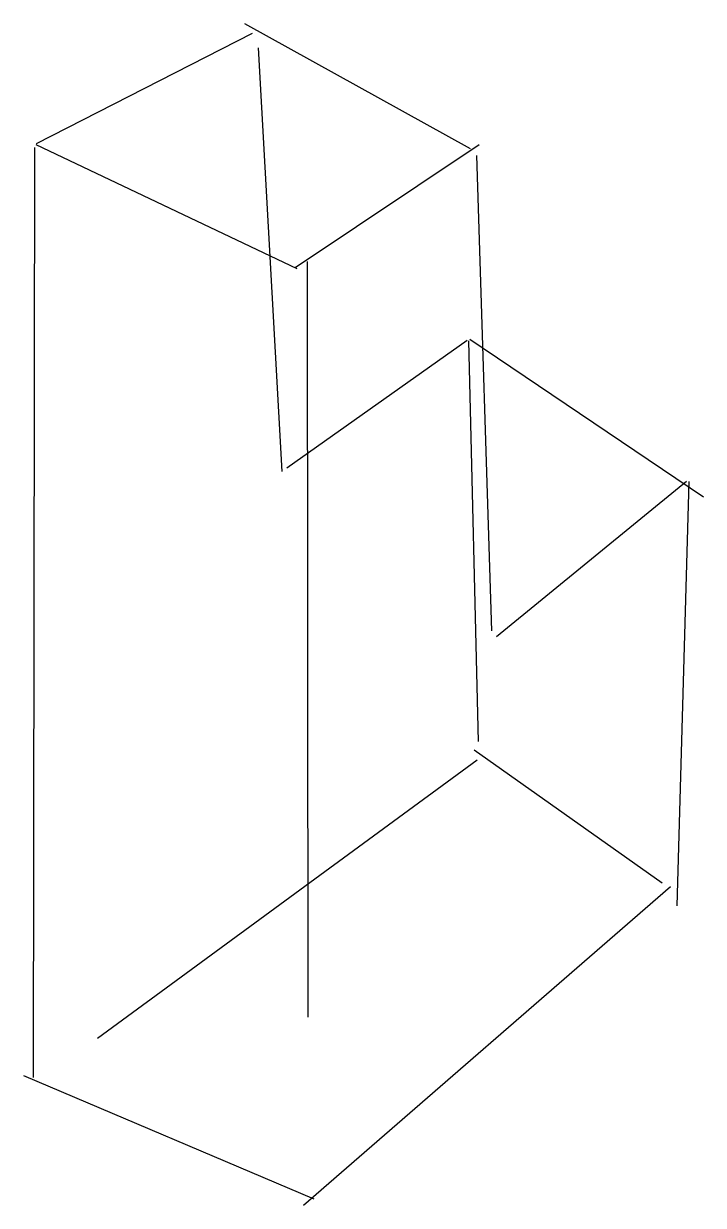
# Model space of a CAD drawing. Header units: millimetres. Extents: x -1215 to -1157, y 820 to 921.
import ezdxf

# ---------------------------------------------------------------- set-up
doc = ezdxf.new("R2010")
doc.units = ezdxf.units.MM
doc.layers.get('0').update_dxf_attribs({"lineweight": 30})

msp = doc.modelspace()

# ---------------------------------------------------------------- linework, layer by layer
for p, q in [((-1196.33, 921.28), (-1176.98, 910.58)), ((-1214.16, 911.02), (-1195.65, 920.45)), ((-1195.15, 919.22), (-1193.12, 882.89)), ((-1214.33, 910.66), (-1214.44, 830.96)), ((-1214.22, 910.92), (-1191.82, 900.29)), ((-1191.97, 900.39), (-1176.19, 910.92)), ((-1175.1, 869.24), (-1176.41, 909.98)), ((-1190.96, 900.88), (-1190.89, 836.12)), ((-1192.68, 883.21), (-1177.22, 894.14)), ((-1177.12, 894.1), (-1176.29, 859.74)), ((-1177.01, 894.23), (-1156.97, 880.72)), ((-1158.42, 882.05), (-1174.7, 868.73)), ((-1159.21, 845.66), (-1158.19, 882.03)), ((-1176.62, 859.05), (-1160.49, 847.63)), ((-1176.37, 858.15), (-1208.92, 834.29)), ((-1191.26, 820), (-1159.79, 847.32)), ((-1215.27, 831.14), (-1190.39, 820.55))]:
    msp.add_line(p, q)

doc.saveas('drawing.dxf')
